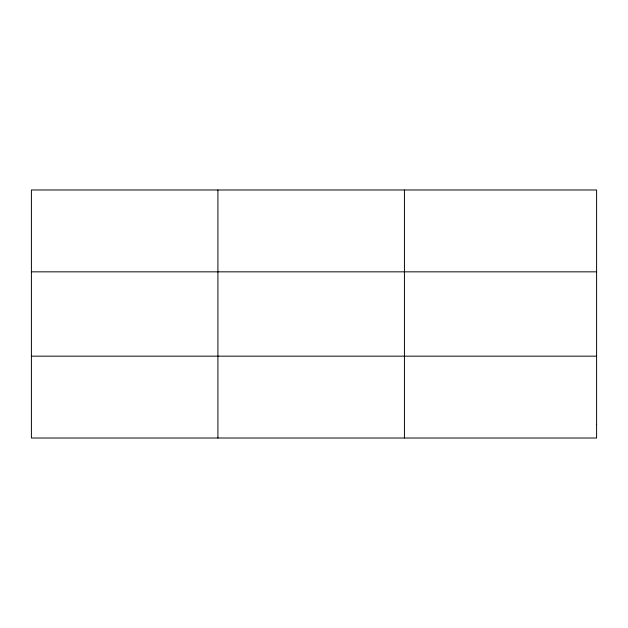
<?xml version="1.0" encoding="UTF-8"?>
<svg xmlns="http://www.w3.org/2000/svg" width="628" height="628" viewBox="0 0 628 628"><rect width="100%" height="100%" fill="white"/><g stroke="black" fill="none" stroke-linecap="round" stroke-linejoin="round"><path stroke-width="0.94" d="M217.916 189.986L217.916 438.014M404.432 189.986L404.432 438.014M31.4 271.838L596.6 271.838M31.4 356.162L596.6 356.162M596.6 424.371L596.6 438.014L31.4 438.014L31.4 189.986L596.6 189.986L596.6 424.371"/></g></svg>
